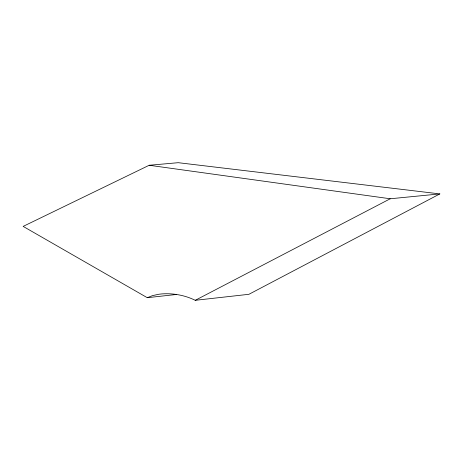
<?xml version="1.0" encoding="UTF-8"?>
<svg xmlns="http://www.w3.org/2000/svg" width="463" height="463" viewBox="0 0 463 463"><rect width="100%" height="100%" fill="white"/><g stroke="black" fill="none" stroke-linecap="round" stroke-linejoin="round"><path stroke-width="0.69" d="M439.85 193.904L248.915 294.3L195.264 300.308C185.131 295.325 173.642 293.16 162.386 293.883A8.797 1.447 -5.5 0 0 158.537 294.306L152.449 295.643L147.286 297.697L23.15 226.395L149.184 165.268L178.238 162.692L439.85 193.904L390.234 198.772L149.184 165.268M195.264 300.308L390.234 198.772M147.286 297.697L176.432 294.48"/></g></svg>
